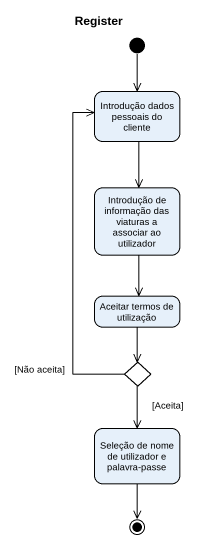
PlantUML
@startuml
title Register
hide empty description
state "Introdução dados pessoais do cliente" as Introdução_dados_pessoais
state "Introdução de informação das viaturas a associar ao utilizador" as Introdução_de_informação
state "Aceitar termos de utilização" as Aceitar_termos_de_utilização
state choice1 <<choice>>
state "Seleção de nome de utilizador e palavra-passe" as Seleção_de_nome_de
[*] --> Introdução_dados_pessoais
Introdução_dados_pessoais --> Introdução_de_informação
Introdução_de_informação --> Aceitar_termos_de_utilização
Aceitar_termos_de_utilização --> choice1
choice1 -up-> Introdução_dados_pessoais : [Não aceita]
choice1 --> Seleção_de_nome_de : [Aceita]
Seleção_de_nome_de --> [*]
@enduml
